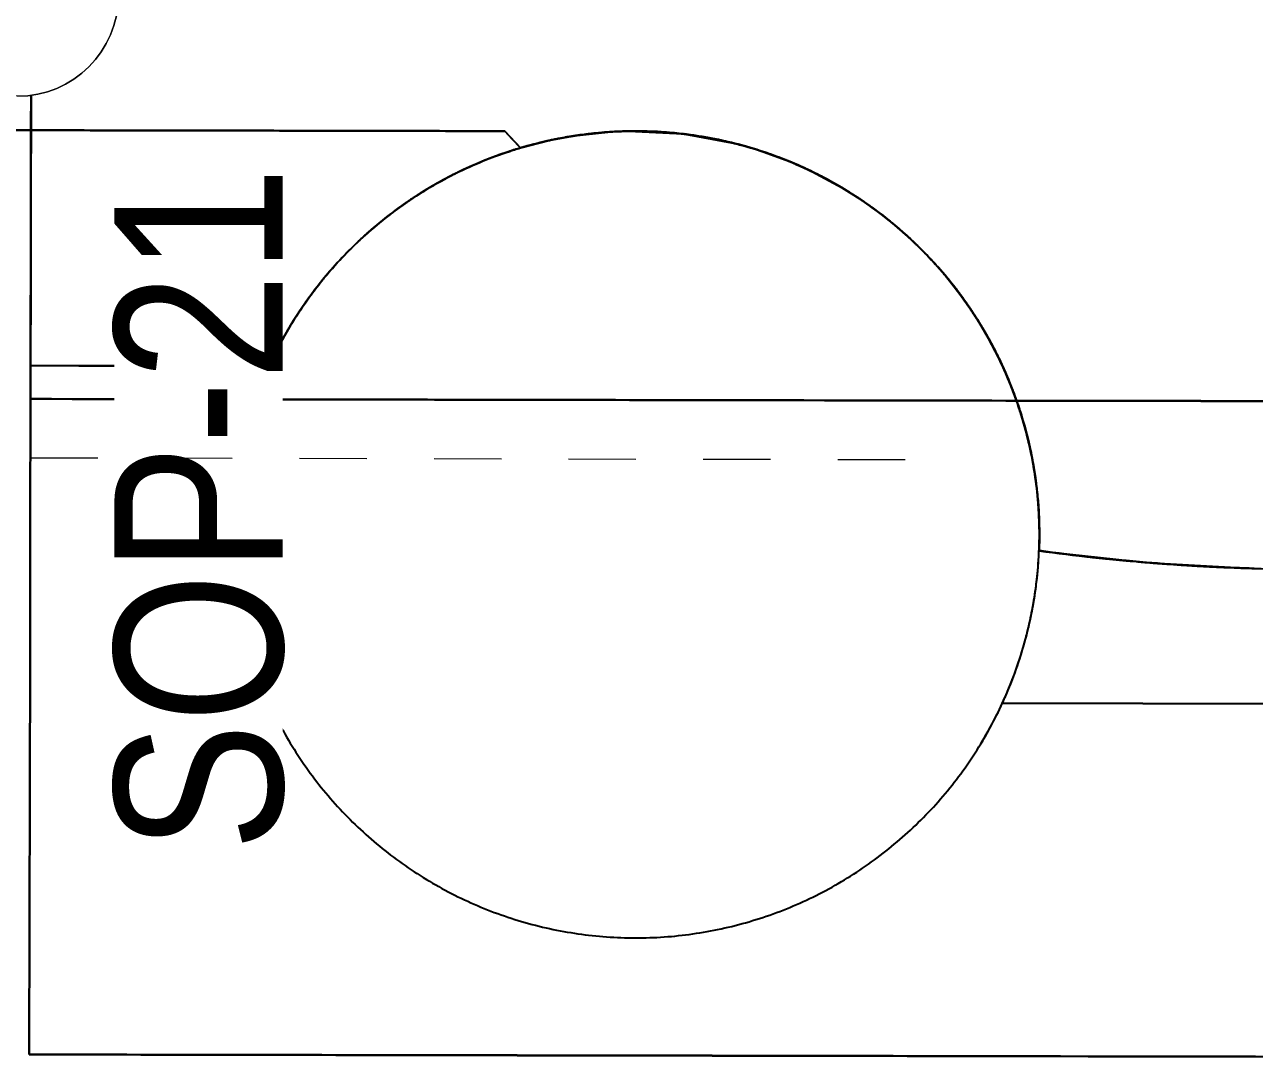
# Model space of a CAD drawing. Header units: metres. Extents: x -1161 to -1080, y 3 to 563.
# Drawn here: x -1101.394 to -1099.566, y 507.677 to 509.223 of the extents above; entities that cross this region are included whole.
import ezdxf

# ---------------------------------------------------------------- set-up
doc = ezdxf.new("R2010")
doc.units = ezdxf.units.M
doc.linetypes.add('JacobsGridLine', pattern=[0.0145, 0.01, -0.001, 0.0025, -0.001])
for name, color, linetype, lineweight in [('A-ANNO-NOTE', 7, 'Continuous', 9), ('A-GENM', 7, 'Continuous', 35), ('S-FNDN-IDEN', 7, 'Continuous', 18), ('S-GRID', 7, 'Continuous', 9)]:
    doc.layers.add(name, color=color, linetype=linetype, lineweight=lineweight)
doc.styles.add('Arial Narrow_2', font='ARIALN.TTF', dxfattribs={"height": 0.25})

# ---------------------------------------------------------------- blocks, each defined once
blk = doc.blocks.new('CappingBeam_RS39A_CB04 - CappingBeam_RS39A_CB04-57951987-DRG-2873171 - BARRIER LAYOUT')
at = {"layer": 'A-GENM', "color": 9, "lineweight": 25, "true_color": 0xbebebe}
for p, q in [((109.1058, -4.8116), (109.1503, -4.7999)), ((108.9151, -4.8619), (109.1058, -4.8116)), ((108.7244, -4.9123), (108.9151, -4.8619)), ((108.5337, -4.9626), (108.7137, -4.9151)), ((108.7137, -4.9151), (108.7244, -4.9123)), ((108.343, -5.0129), (108.5337, -4.9626)), ((108.1523, -5.0632), (108.343, -5.0129)), ((107.9616, -5.1135), (108.1523, -5.0632)), ((107.7709, -5.1638), (107.9616, -5.1135))]:
    blk.add_line(p, q, dxfattribs=at)
at = {"layer": 'A-GENM', "color": 253, "lineweight": 25, "true_color": 0xa3a3a3}
for p, q in [((109.1503, -4.7999), (109.1058, -4.8116)), ((109.1058, -4.8116), (108.9151, -4.8619)), ((108.9151, -4.8619), (108.7244, -4.9123)), ((108.7244, -4.9123), (108.7137, -4.9151))]:
    blk.add_line(p, q, dxfattribs=at)
at = {"layer": 'A-GENM', "color": 253, "lineweight": 25, "true_color": 0xa3a3a3, "flags": 128}
blk.add_lwpolyline([(108.7137, -4.9151), (108.5337, -4.9626), (108.343, -5.0129), (108.1523, -5.0632), (107.9616, -5.1135), (107.7709, -5.1638)], dxfattribs=at)
at = {"layer": 'A-GENM', "color": 9, "lineweight": 25, "true_color": 0xbebebe}
for points in [[(108.1091, -6.4454), (108.0528, -6.2318), (107.94, -5.8047), (107.8273, -5.3774), (107.7709, -5.1638)], [(108.4472, -7.7269), (108.3345, -7.2997), (108.2218, -6.8726), (108.1091, -6.4454)]]:
    blk.add_open_spline(points, degree=3, dxfattribs=at)
at = {"layer": 'A-GENM', "color": 253, "lineweight": 25, "true_color": 0xa3a3a3}
blk.add_open_spline([(107.7709, -5.1638), (107.8273, -5.3774), (107.94, -5.8047), (108.1655, -6.659), (108.4472, -7.7269), (108.7853, -9.0083), (109.1235, -10.2897), (109.4616, -11.5712), (109.7997, -12.8527), (110.133, -14.1159), (110.3536, -14.9519), (110.4615, -15.3607)], degree=3, knots=[0, 0, 0, 0, 0.0208333, 0.0416667, 0.0833333, 0.125, 0.1666667, 0.2083333, 0.25, 0.2916667, 0.3315493, 0.3315493, 0.3315493, 0.3315493], dxfattribs=at)
blk = doc.blocks.new('Foundations-Piles - Px-1200-66435318-DRG-2873171 - BARRIER LAYOUT')
at = {"layer": 'A-GENM', "color": 9, "lineweight": 25, "true_color": 0xbebebe}
for start, end in [(98.1818, 106.3523), (98.1818, 106.3523), (90, 98.1818), (90, 98.1818), (85.2757, 90), (85.2757, 90), (82.2271, 85.2606), (73.6364, 85.2606), (81.6247, 82.2271), (74.0835, 81.6247), (106.3636, 114.5455), (106.3636, 114.5455), (73.4122, 74.0488), (65.4545, 73.6364), (65.9333, 73.4122), (114.5455, 122.7273), (114.5455, 122.7273), (65.2006, 65.9333), (49.0909, 65.4545), (57.7772, 65.2006), (122.7273, 130.9091), (122.7273, 130.9091), (56.9899, 57.7772), (49.6158, 56.9899), (48.7801, 49.6158), (130.9091, 139.0909), (130.9091, 139.0909), (40.9091, 49.0909), (41.4497, 48.7801), (139.0909, 147.2727), (139.0909, 147.2727), (40.5712, 41.4497), (24.5455, 40.9091), (33.3259, 40.5712), (32.3636, 33.2791), (147.2727, 155.4545), (147.2727, 155.4545), (27.3446, 32.3636), (25.0023, 27.3446), (155.4545, 163.6364), (155.4545, 163.6364), (16.3636, 24.5455), (24.1419, 24.2746), (18.8653, 24.1419), (16.7825, 18.8653), (163.6364, 171.8182), (163.6364, 171.8182), (8.1818, 16.3636), (8.4112, 16.1553), (171.8182, 180), (171.8182, 180), (0, 8.1818), (0.1834, 8.0849), (180, 188.1818), (180, 188.1818), (351.8182, 0), (357.586, 0), (0, 0.1834), (352.1969, 357.586), (188.1818, 196.3636), (188.1818, 196.3636), (343.6364, 351.8182), (349.0343, 351.8182), (351.8504, 352.1969), (344.2095, 349.0343), (343.6996, 344.2095), (196.3636, 204.5455), (196.3636, 204.5455), (327.2727, 343.6364), (340.8144, 343.6364), (336.2213, 340.7621), (204.5455, 212.7273), (204.5455, 212.7273), (332.702, 335.3634), (335.4871, 336.2213), (328.232, 332.702), (212.7273, 220.9091), (212.7273, 220.9091), (310.9091, 327.2727), (324.6378, 327.1539), (327.3161, 328.232), (320.2414, 324.6378), (319.1452, 320.2414), (220.9091, 229.0909), (220.9091, 229.0909), (316.5993, 318.9453), (312.2493, 316.5993), (229.0909, 237.2727), (229.0909, 237.2727), (304.287, 310.9091), (308.5762, 310.7377), (310.9743, 312.2493), (304.287, 308.5762), (237.2727, 245.4545), (237.2727, 245.4545), (294.5455, 302.7273), (300.563, 302.5309), (302.7273, 304.287), (302.8036, 304.2553), (296.2588, 300.563), (245.4545, 253.6364), (245.4545, 253.6364), (286.3636, 294.5455), (292.5566, 294.325), (294.633, 296.2588), (288.2593, 292.5566), (253.6364, 261.0336), (253.6364, 261.8182), (278.1818, 286.3636), (280.1511, 284.5551), (284.5551, 286.12), (286.4625, 288.2593), (261.0336, 261.8182), (261.8182, 264.2124), (261.8182, 270), (264.2124, 268.889), (268.889, 270), (270, 278.1818), (270, 272.219), (272.219, 276.7535), (276.7535, 278.1818), (278.1818, 280.1511)]:
    blk.add_arc((0, 0), 0.6, start, end, dxfattribs=at)
at = {"layer": 'A-GENM', "color": 254, "lineweight": 25, "true_color": 0xd1d1d1}
for start, end in [(24.5455, 25.0023), (24.2746, 24.5455), (16.3636, 16.7367), (16.176, 16.3636), (8.1818, 8.4112), (318.9453, 319.0909), (310.7377, 310.9091), (302.5309, 302.7273), (294.325, 294.5455), (286.12, 286.3636)]:
    blk.add_arc((0, 0), 0.6, start, end, dxfattribs=at)
blk = doc.blocks.new('Shotcrete Adaptive v1 - 1200 Dia Pile _ 2_000 Spacing-61394278-DRG-2873171 - BARRIER LAYOUT')
at = {"layer": 'A-GENM', "color": 9, "lineweight": 25, "true_color": 0xbebebe}
for p, q in [((-0.4546, 0.25), (0.4546, 0.25)), ((0.4546, 0.25), (-0.4546, 0.25))]:
    blk.add_line(p, q, dxfattribs=at)
for centre, radius, start, end in [((-1, 0), 0.6, 20.2506, 24.6243), ((-1, 0), 0.6, 20.2506, 24.6243), ((1, 0), 0.6, 156.256, 159.4284), ((1, 0), 0.6, 156.256, 159.4284), ((1, 0), 0.6, 155.3757, 156.256), ((1, 0), 0.6, 155.3757, 156.256), ((-1, 0), 0.6, 17.5708, 20.2506), ((-1, 0), 0.6, 17.5708, 20.2506), ((1, 0), 0.6, 159.4284, 164.1122), ((1, 0), 0.6, 159.4284, 164.1122), ((-1, 0), 0.6, 17.1534, 17.5708), ((-1, 0), 0.6, 10.4552, 17.5708), ((-1, 0), 0.6, 10.4552, 17.1534), ((1, 0), 0.6, 165.2053, 167.4341), ((1, 0), 0.6, 165.2053, 167.4341), ((1, 0), 0.6, 164.1122, 165.1814), ((1, 0), 0.6, 164.1122, 165.1814), ((1, 0), 0.6, 167.4341, 171.9769), ((1, 0), 0.6, 167.4341, 170.3175), ((-1, 0), 0.6, 9.7254, 10.4552), ((-1, 0), 0.6, 9.7254, 10.4552), ((-1, 0), 0.6, 2.2116, 9.6825), ((-1, 0), 0.6, 2.2116, 9.6825), ((1, 0), 0.6, 170.3175, 171.9769), ((1, 0), 0.6, 171.9769, 173.3931), ((1, 0), 0.6, 171.9769, 173.3931), ((1, 0), 0.6, 173.7282, 175.3656), ((1, 0), 0.6, 173.7282, 175.3656), ((1, 0), 0.6, 173.41, 173.6668), ((1, 0), 0.6, 173.41, 173.6668), ((0, -2.95), 3, 91.5342, 97.6709), ((0, -2.95), 3, 94.3743, 94.7409), ((0, -2.95), 3, 91.3583, 91.6835), ((0, -2.95), 3, 88.4658, 91.5342), ((0, -2.95), 3, 88.3166, 88.6417), ((0, -2.95), 3, 85.3975, 88.4658), ((0, -2.95), 3, 85.2592, 85.6256), ((0, -2.95), 3, 82.3291, 85.3975), ((1, 0), 0.6, 175.3656, 177.7884), ((1, 0), 0.6, 175.3656, 177.7884), ((0, -2.95), 3, 97.3435, 97.6709), ((0, -2.95), 3, 82.3291, 82.6565)]:
    blk.add_arc(centre, radius, start, end, dxfattribs=at)
at = {"layer": 'A-GENM', "color": 254, "lineweight": 25, "true_color": 0xd1d1d1}
for start, end in [(94.8905, 96.2932), (94.7409, 94.8881), (93.5177, 94.3743), (92.1103, 93.5084), (91.6835, 92.1083), (88.6417, 91.3583), (87.8921, 88.3166), (86.4919, 87.8901), (85.6256, 86.4885), (85.1133, 85.2592), (83.7068, 85.1097), (96.3064, 97.3435), (82.6565, 83.6935)]:
    blk.add_arc((0, -2.95), 3, start, end, dxfattribs=at)
blk = doc.blocks.new('StitchPour_RS39A_05 - StitchPour_RS39A_05-60503718-DRG-2873171 - BARRIER LAYOUT')
at = {"layer": 'A-GENM', "color": 253, "lineweight": 25, "true_color": 0xa3a3a3, "flags": 128}
for points in [[(108.7137, -4.9151), (108.7862, -4.896), (108.8587, -4.8768), (108.9312, -4.8577), (109.0038, -4.8386), (109.0763, -4.8194), (109.1488, -4.8003), (109.1503, -4.7999)], [(109.1503, -4.7999), (109.1488, -4.8003), (109.0763, -4.8194), (109.0038, -4.8386), (108.9312, -4.8577), (108.8587, -4.8768), (108.7862, -4.896), (108.7137, -4.9151)]]:
    blk.add_lwpolyline(points, dxfattribs=at)
at = {"layer": 'A-GENM', "color": 253, "lineweight": 25, "true_color": 0xa3a3a3}
blk.add_open_spline([(111.4038, -15.1103), (111.296, -14.7018), (111.0755, -13.8661), (110.686, -12.3898), (110.3197, -11.0016), (109.9816, -9.7203), (109.728, -8.7592), (109.4744, -7.7982), (109.2209, -6.8372), (108.9673, -5.8762), (108.7982, -5.2355), (108.7137, -4.9151)], degree=3, knots=[0.6684781, 0.6684781, 0.6684781, 0.6684781, 0.7083333, 0.75, 0.8125, 0.84375, 0.875, 0.90625, 0.9375, 0.96875, 1, 1, 1, 1], dxfattribs=at)
at = {"layer": 'A-GENM', "color": 9, "lineweight": 25, "true_color": 0xbebebe}
for points in [[(108.7137, -4.9151), (108.77, -5.1287), (108.8827, -5.5558), (108.9955, -5.983), (109.0518, -6.1965)], [(109.0518, -6.1965), (109.1645, -6.6237), (109.2772, -7.0508), (109.3899, -7.4779)]]:
    blk.add_open_spline(points, degree=3, dxfattribs=at)
blk = doc.blocks.new('T2DPAA-T2D-C3S-RS-M3D-100334_rvt-1-DRG-2873171 - BARRIER LAYOUT')
at = {"layer": 'A-GENM', "color": 9, "lineweight": 25, "true_color": 0xbebebe}
for p, q in [((-1101.384, 509.1173), (-1101.3841, 509.0654)), ((-1101.3841, 509.0654), (-1101.384, 509.1173)), ((-1101.3842, 508.9954), (-1101.3841, 509.0654)), ((-1101.3841, 509.0654), (-1100.68, 509.0641)), ((-1100.68, 509.0641), (-1100.6684, 509.0516)), ((-1100.6684, 509.0516), (-1100.68, 509.0641)), ((-1100.6684, 509.0516), (-1100.68, 509.0641)), ((-1100.68, 509.0641), (-1100.6684, 509.0516)), ((-1100.68, 509.0641), (-1100.6567, 509.0391)), ((-1100.68, 509.0641), (-1100.6684, 509.0516)), ((-1100.6145, 509.05), (-1100.5817, 509.0563)), ((-1100.5817, 509.0563), (-1100.5773, 509.057)), ((-1100.5773, 509.057), (-1100.5268, 509.0627)), ((-1100.5268, 509.0627), (-1100.5041, 509.0638)), ((-1100.5034, 509.0639), (-1100.5016, 509.0639)), ((-1100.5011, 509.0639), (-1100.4993, 509.064)), ((-1100.4985, 509.064), (-1100.4962, 509.064)), ((-1100.4962, 509.064), (-1100.4149, 509.06)), ((-1100.4149, 509.06), (-1100.3349, 509.045)), ((-1100.6684, 509.0516), (-1100.6567, 509.0391)), ((-1100.6567, 509.0391), (-1100.6684, 509.0516)), ((-1100.6567, 509.0391), (-1100.6684, 509.0516)), ((-1100.6684, 509.0516), (-1100.6567, 509.0391)), ((-1100.6684, 509.0516), (-1100.6567, 509.0391)), ((-1100.6567, 509.0391), (-1100.6145, 509.05)), ((-1100.3349, 509.045), (-1100.3329, 509.0445)), ((-1100.3313, 509.0441), (-1100.3068, 509.037)), ((-1100.3068, 509.037), (-1100.2576, 509.0193)), ((-1100.2576, 509.0193), (-1100.2538, 509.0177)), ((-1100.2528, 509.0173), (-1100.2236, 509.0041)), ((-1100.2236, 509.0041), (-1100.1846, 508.9834)), ((-1101.3844, 508.9254), (-1101.3842, 508.9954)), ((-1100.1846, 508.9834), (-1100.1791, 508.9802)), ((-1100.1791, 508.9802), (-1100.1491, 508.9612)), ((-1100.1486, 508.9608), (-1100.117, 508.9379)), ((-1100.117, 508.9379), (-1100.1103, 508.9326)), ((-1100.1103, 508.9326), (-1100.0823, 508.9088)), ((-1101.3845, 508.8554), (-1101.3844, 508.9254)), ((-1100.0823, 508.9088), (-1100.0563, 508.8837)), ((-1100.0563, 508.8837), (-1100.0488, 508.876)), ((-1100.0488, 508.876), (-1100.0239, 508.8479)), ((-1101.3846, 508.7854), (-1101.3845, 508.8554)), ((-1100.0239, 508.8479), (-1100.0034, 508.8218)), ((-1100.0034, 508.8218), (-1099.9958, 508.8113)), ((-1099.9958, 508.8113), (-1099.9871, 508.7986)), ((-1101.3847, 508.7154), (-1101.3846, 508.7854)), ((-1099.9865, 508.7978), (-1099.9748, 508.7796)), ((-1099.9748, 508.7796), (-1099.9594, 508.7533)), ((-1099.9594, 508.7533), (-1099.9523, 508.7399)), ((-1099.9523, 508.7399), (-1099.9358, 508.7053)), ((-1101.3128, 508.7152), (-1101.3847, 508.7154)), ((-1101.3847, 508.7154), (-1101.3128, 508.7152)), ((-1101.2408, 508.7151), (-1101.3128, 508.7152)), ((-1101.3128, 508.7152), (-1101.2408, 508.7151)), ((-1101.1689, 508.715), (-1101.2408, 508.7151)), ((-1101.2408, 508.7151), (-1101.1689, 508.715)), ((-1101.097, 508.7149), (-1101.1689, 508.715)), ((-1101.1689, 508.715), (-1101.097, 508.7149)), ((-1101.0738, 508.6898), (-1101.097, 508.7149)), ((-1101.097, 508.7149), (-1101.0738, 508.6898)), ((-1101.0511, 508.6651), (-1101.0738, 508.6898)), ((-1101.0738, 508.6898), (-1101.0511, 508.6651)), ((-1099.9358, 508.7053), (-1099.9251, 508.6794)), ((-1099.9251, 508.6794), (-1099.9192, 508.6634)), ((-1099.9191, 508.6631), (-1099.9075, 508.6263)), ((-1099.897, 508.5825), (-1099.8906, 508.5443)), ((-1099.8862, 508.4995), (-1099.8852, 508.4608)), ((-1099.8852, 508.4608), (-1099.8857, 508.4399)), ((-1099.8857, 508.4399), (-1099.726, 508.4225)), ((-1099.726, 508.4225), (-1099.5656, 508.4136))]:
    blk.add_line(p, q, dxfattribs=at)
at = {"layer": 'A-GENM', "color": 9, "lineweight": 25, "true_color": 0xbebebe, "flags": 128}
for points in [[(-1101.3841, 509.0654), (-1101.3842, 508.9954), (-1101.3844, 508.9254), (-1101.3845, 508.8554), (-1101.3846, 508.7854), (-1101.3847, 508.7154)], [(-1099.9075, 508.6263), (-1099.9011, 508.6016), (-1099.897, 508.5825)], [(-1099.8906, 508.5443), (-1099.8879, 508.5213), (-1099.8862, 508.4995)]]:
    blk.add_lwpolyline(points, dxfattribs=at)
at = {"layer": 'A-GENM', "color": 9, "lineweight": 25, "true_color": 0xbebebe}
for points in [[(-1101.3841, 509.0654), (-1101.4256, 509.0655), (-1101.5086, 509.0656), (-1101.5916, 509.0657), (-1101.6332, 509.0658)], [(-1101.3841, 509.0654), (-1101.3606, 509.0653), (-1101.3372, 509.0653), (-1101.3137, 509.0653)], [(-1101.3841, 509.0654), (-1101.3606, 509.0653), (-1101.3372, 509.0653), (-1101.3137, 509.0653)], [(-1101.3841, 509.0654), (-1101.3606, 509.0653), (-1101.3372, 509.0653), (-1101.3137, 509.0653)], [(-1101.3137, 509.0653), (-1101.2902, 509.0652), (-1101.2668, 509.0652), (-1101.2433, 509.0651)], [(-1101.3137, 509.0653), (-1101.2902, 509.0652), (-1101.2668, 509.0652), (-1101.2433, 509.0651)], [(-1101.3137, 509.0653), (-1101.2902, 509.0652), (-1101.2668, 509.0652), (-1101.2433, 509.0651)], [(-1101.2433, 509.0651), (-1101.2198, 509.0651), (-1101.1964, 509.065), (-1101.1729, 509.065)], [(-1101.2433, 509.0651), (-1101.2198, 509.0651), (-1101.1964, 509.065), (-1101.1729, 509.065)], [(-1101.2433, 509.0651), (-1101.2198, 509.0651), (-1101.1964, 509.065), (-1101.1729, 509.065)], [(-1101.1729, 509.065), (-1101.1494, 509.065), (-1101.1259, 509.0649), (-1101.1025, 509.0649)], [(-1101.1729, 509.065), (-1101.1494, 509.065), (-1101.1259, 509.0649), (-1101.1025, 509.0649)], [(-1101.1729, 509.065), (-1101.1494, 509.065), (-1101.1259, 509.0649), (-1101.1025, 509.0649)], [(-1101.1025, 509.0649), (-1101.079, 509.0648), (-1101.0555, 509.0648), (-1101.0321, 509.0648)], [(-1101.1025, 509.0649), (-1101.079, 509.0648), (-1101.0555, 509.0648), (-1101.0321, 509.0648)], [(-1101.1025, 509.0649), (-1101.079, 509.0648), (-1101.0555, 509.0648), (-1101.0321, 509.0648)], [(-1101.0321, 509.0648), (-1101.0086, 509.0647), (-1100.9851, 509.0647), (-1100.9617, 509.0646)], [(-1101.0321, 509.0648), (-1101.0086, 509.0647), (-1100.9851, 509.0647), (-1100.9617, 509.0646)], [(-1101.0321, 509.0648), (-1101.0086, 509.0647), (-1100.9851, 509.0647), (-1100.9617, 509.0646)], [(-1100.9617, 509.0646), (-1100.9382, 509.0646), (-1100.9147, 509.0645), (-1100.8912, 509.0645)], [(-1100.9617, 509.0646), (-1100.9382, 509.0646), (-1100.9147, 509.0645), (-1100.8912, 509.0645)], [(-1100.9617, 509.0646), (-1100.9382, 509.0646), (-1100.9147, 509.0645), (-1100.8912, 509.0645)], [(-1100.8912, 509.0645), (-1100.8678, 509.0645), (-1100.8443, 509.0644), (-1100.8208, 509.0644)], [(-1100.8912, 509.0645), (-1100.8678, 509.0645), (-1100.8443, 509.0644), (-1100.8208, 509.0644)], [(-1100.8912, 509.0645), (-1100.8678, 509.0645), (-1100.8443, 509.0644), (-1100.8208, 509.0644)], [(-1100.8208, 509.0644), (-1100.7974, 509.0643), (-1100.7739, 509.0643), (-1100.7504, 509.0642)], [(-1100.8208, 509.0644), (-1100.7974, 509.0643), (-1100.7739, 509.0643), (-1100.7504, 509.0642)], [(-1100.8208, 509.0644), (-1100.7974, 509.0643), (-1100.7739, 509.0643), (-1100.7504, 509.0642)], [(-1100.7504, 509.0642), (-1100.727, 509.0642), (-1100.7035, 509.0642), (-1100.68, 509.0641)], [(-1100.7504, 509.0642), (-1100.727, 509.0642), (-1100.7035, 509.0642), (-1100.68, 509.0641)], [(-1100.7504, 509.0642), (-1100.727, 509.0642), (-1100.7035, 509.0642), (-1100.68, 509.0641)], [(-1100.6567, 509.0391), (-1100.6354, 509.0454), (-1100.6137, 509.0506), (-1100.5918, 509.0546)], [(-1100.6169, 509.0495), (-1100.6081, 509.0515), (-1100.5994, 509.0532), (-1100.5906, 509.0548)], [(-1100.5918, 509.0546), (-1100.5885, 509.0552), (-1100.5852, 509.0557), (-1100.582, 509.0563)], [(-1100.5906, 509.0548), (-1100.5881, 509.0552), (-1100.5856, 509.0557), (-1100.5831, 509.0561)], [(-1100.5831, 509.0561), (-1100.5812, 509.0564), (-1100.5792, 509.0567), (-1100.5773, 509.057)], [(-1100.5816, 509.0563), (-1100.5795, 509.0567), (-1100.5774, 509.057), (-1100.5753, 509.0573)], [(-1100.5764, 509.0572), (-1100.5628, 509.0592), (-1100.5491, 509.0609), (-1100.5354, 509.062)], [(-1100.5753, 509.0573), (-1100.5525, 509.0608), (-1100.5296, 509.0629), (-1100.5067, 509.0637)], [(-1100.5354, 509.062), (-1100.5254, 509.0629), (-1100.5153, 509.0635), (-1100.5053, 509.0638)], [(-1100.5067, 509.0637), (-1100.5058, 509.0638), (-1100.5049, 509.0638), (-1100.5039, 509.0638)], [(-1100.5046, 509.0638), (-1100.5038, 509.0638), (-1100.503, 509.0639), (-1100.5022, 509.0639)], [(-1100.5012, 509.0639), (-1100.4994, 509.064), (-1100.4977, 509.064), (-1100.4959, 509.064)], [(-1100.5009, 509.0639), (-1100.5005, 509.0639), (-1100.5, 509.064), (-1100.4996, 509.064)], [(-1100.4979, 509.064), (-1100.4972, 509.064), (-1100.4964, 509.064), (-1100.4956, 509.064)], [(-1100.4959, 509.064), (-1100.4947, 509.0641), (-1100.4935, 509.0641), (-1100.4923, 509.0641)], [(-1100.4956, 509.064), (-1100.4951, 509.0641), (-1100.4947, 509.0641), (-1100.4943, 509.0641)], [(-1100.4943, 509.0641), (-1100.4805, 509.0643), (-1100.4668, 509.064), (-1100.453, 509.0633)], [(-1100.453, 509.0633), (-1100.4412, 509.0626), (-1100.4293, 509.0616), (-1100.4175, 509.0603)], [(-1100.421, 509.0607), (-1100.4174, 509.0603), (-1100.4137, 509.0599), (-1100.41, 509.0594)], [(-1100.4173, 509.0603), (-1100.4163, 509.0602), (-1100.4152, 509.06), (-1100.4142, 509.0599)], [(-1100.4139, 509.0599), (-1100.4133, 509.0598), (-1100.4126, 509.0597), (-1100.412, 509.0596)], [(-1100.412, 509.0596), (-1100.3983, 509.058), (-1100.3847, 509.0558), (-1100.3713, 509.0532)], [(-1100.4096, 509.0593), (-1100.4051, 509.0588), (-1100.4007, 509.0582), (-1100.3962, 509.0575)], [(-1100.3962, 509.0575), (-1100.3774, 509.0547), (-1100.3586, 509.0509), (-1100.3401, 509.0463)], [(-1100.6654, 509.0364), (-1100.6671, 509.0359), (-1100.6689, 509.0353), (-1100.6706, 509.0348)], [(-1100.6706, 509.0348), (-1100.6689, 509.0353), (-1100.6671, 509.0359), (-1100.6654, 509.0364)], [(-1100.6567, 509.0391), (-1100.6596, 509.0382), (-1100.6625, 509.0373), (-1100.6654, 509.0364)], [(-1100.6654, 509.0364), (-1100.6625, 509.0373), (-1100.6596, 509.0382), (-1100.6567, 509.0391)], [(-1100.6567, 509.0391), (-1100.6436, 509.043), (-1100.6303, 509.0465), (-1100.6169, 509.0495)], [(-1100.3713, 509.0532), (-1100.36, 509.051), (-1100.3489, 509.0486), (-1100.3378, 509.0458)], [(-1100.3401, 509.0463), (-1100.3389, 509.046), (-1100.3377, 509.0457), (-1100.3366, 509.0454)], [(-1100.3378, 509.0458), (-1100.3364, 509.0454), (-1100.335, 509.045), (-1100.3336, 509.0447)], [(-1100.3366, 509.0454), (-1100.334, 509.0448), (-1100.3314, 509.0441), (-1100.3288, 509.0434)], [(-1100.3336, 509.0447), (-1100.3328, 509.0445), (-1100.3319, 509.0442), (-1100.3311, 509.044)], [(-1100.3311, 509.044), (-1100.3173, 509.0404), (-1100.3037, 509.0362), (-1100.2903, 509.0316)], [(-1100.3288, 509.0434), (-1100.3278, 509.0431), (-1100.3268, 509.0428), (-1100.3258, 509.0426)], [(-1100.6978, 509.0252), (-1100.7113, 509.0201), (-1100.7247, 509.0144), (-1100.7378, 509.0083)], [(-1100.7378, 509.0084), (-1100.7247, 509.0144), (-1100.7113, 509.0201), (-1100.6978, 509.0252)], [(-1100.675, 509.0333), (-1100.6826, 509.0308), (-1100.6903, 509.0281), (-1100.6978, 509.0252)], [(-1100.6978, 509.0252), (-1100.6903, 509.0281), (-1100.6826, 509.0308), (-1100.675, 509.0333)], [(-1100.6714, 509.0345), (-1100.6725, 509.0342), (-1100.6735, 509.0338), (-1100.6745, 509.0335)], [(-1100.6745, 509.0335), (-1100.6735, 509.0338), (-1100.6725, 509.0342), (-1100.6714, 509.0345)], [(-1100.2903, 509.0316), (-1100.2808, 509.0283), (-1100.2715, 509.0249), (-1100.2622, 509.0212)], [(-1100.2692, 509.0239), (-1100.2666, 509.0229), (-1100.2639, 509.0218), (-1100.2612, 509.0208)], [(-1100.2622, 509.0212), (-1100.2599, 509.0202), (-1100.2576, 509.0193), (-1100.2553, 509.0184)], [(-1100.2612, 509.0208), (-1100.2592, 509.0199), (-1100.2572, 509.0191), (-1100.2551, 509.0183)], [(-1100.2553, 509.0184), (-1100.2537, 509.0177), (-1100.2521, 509.017), (-1100.2504, 509.0163)], [(-1100.2551, 509.0183), (-1100.2544, 509.018), (-1100.2536, 509.0176), (-1100.2529, 509.0173)], [(-1100.7535, 509.0008), (-1100.7612, 508.9969), (-1100.7689, 508.9929), (-1100.7765, 508.9887)], [(-1100.7765, 508.9887), (-1100.7689, 508.9929), (-1100.7612, 508.9969), (-1100.7535, 509.0008)], [(-1100.7453, 509.0048), (-1100.748, 509.0035), (-1100.7508, 509.0021), (-1100.7535, 509.0008)], [(-1100.7535, 509.0008), (-1100.7508, 509.0022), (-1100.748, 509.0035), (-1100.7453, 509.0048)], [(-1100.7378, 509.0083), (-1100.7403, 509.0072), (-1100.7428, 509.006), (-1100.7453, 509.0048)], [(-1100.7453, 509.0048), (-1100.7428, 509.006), (-1100.7403, 509.0072), (-1100.7378, 509.0083)], [(-1100.2518, 509.0169), (-1100.2507, 509.0164), (-1100.2495, 509.0159), (-1100.2484, 509.0154)], [(-1100.2504, 509.0163), (-1100.2373, 509.0107), (-1100.2244, 509.0047), (-1100.2118, 508.9982)], [(-1100.2475, 509.0151), (-1100.2466, 509.0147), (-1100.2457, 509.0143), (-1100.2448, 509.0139)], [(-1100.2448, 509.0139), (-1100.2395, 509.0115), (-1100.2342, 509.0091), (-1100.2289, 509.0066)], [(-1100.2289, 509.0066), (-1100.2157, 509.0004), (-1100.2028, 508.9937), (-1100.1901, 508.9865)], [(-1100.7765, 508.9887), (-1100.7891, 508.9817), (-1100.8015, 508.9742), (-1100.8136, 508.9663)], [(-1100.8136, 508.9663), (-1100.8015, 508.9742), (-1100.7891, 508.9817), (-1100.7765, 508.9887)], [(-1100.19, 508.9865), (-1100.1888, 508.9858), (-1100.1875, 508.9851), (-1100.1863, 508.9844)], [(-1100.1896, 508.9863), (-1100.1869, 508.9847), (-1100.1842, 508.9832), (-1100.1815, 508.9816)], [(-1100.1863, 508.9844), (-1100.1844, 508.9833), (-1100.1825, 508.9822), (-1100.1805, 508.981)], [(-1100.1815, 508.9816), (-1100.1791, 508.9802), (-1100.1768, 508.9788), (-1100.1745, 508.9775)], [(-1100.8136, 508.9663), (-1100.8157, 508.9649), (-1100.8177, 508.9635), (-1100.8198, 508.9622)], [(-1100.8198, 508.9621), (-1100.8178, 508.9635), (-1100.8157, 508.9649), (-1100.8136, 508.9663)], [(-1100.1805, 508.981), (-1100.1798, 508.9806), (-1100.179, 508.9802), (-1100.1783, 508.9797)], [(-1100.1783, 508.9797), (-1100.1751, 508.9778), (-1100.172, 508.9759), (-1100.1689, 508.974)], [(-1100.1745, 508.9775), (-1100.1624, 508.9701), (-1100.1505, 508.9623), (-1100.1388, 508.9541)], [(-1100.827, 508.9572), (-1100.8345, 508.9521), (-1100.8418, 508.9467), (-1100.849, 508.9412)], [(-1100.849, 508.9412), (-1100.8418, 508.9467), (-1100.8345, 508.9521), (-1100.827, 508.9572)], [(-1100.8198, 508.9622), (-1100.8222, 508.9605), (-1100.8246, 508.9589), (-1100.827, 508.9572)], [(-1100.827, 508.9572), (-1100.8246, 508.9589), (-1100.8222, 508.9605), (-1100.8198, 508.9621)], [(-1100.1388, 508.9541), (-1100.1331, 508.95), (-1100.1274, 508.9458), (-1100.1218, 508.9416)], [(-1100.849, 508.9412), (-1100.8605, 508.9325), (-1100.8717, 508.9233), (-1100.8825, 508.9137)], [(-1100.8825, 508.9137), (-1100.8717, 508.9233), (-1100.8605, 508.9325), (-1100.849, 508.9412)], [(-1100.1218, 508.9416), (-1100.119, 508.9395), (-1100.1162, 508.9373), (-1100.1135, 508.9351)], [(-1100.117, 508.9379), (-1100.1139, 508.9355), (-1100.1108, 508.933), (-1100.1077, 508.9305)], [(-1100.1135, 508.9351), (-1100.1106, 508.9329), (-1100.1077, 508.9306), (-1100.1049, 508.9282)], [(-1100.1077, 508.9305), (-1100.105, 508.9283), (-1100.1022, 508.926), (-1100.0995, 508.9237)], [(-1100.1049, 508.9282), (-1100.0939, 508.9192), (-1100.0832, 508.9098), (-1100.0729, 508.9)], [(-1100.8875, 508.9093), (-1100.8879, 508.9088), (-1100.8884, 508.9084), (-1100.8888, 508.908)], [(-1100.8888, 508.908), (-1100.8884, 508.9084), (-1100.8879, 508.9089), (-1100.8875, 508.9093)], [(-1100.8825, 508.9137), (-1100.8842, 508.9122), (-1100.8858, 508.9107), (-1100.8875, 508.9093)], [(-1100.8875, 508.9093), (-1100.8859, 508.9107), (-1100.8842, 508.9122), (-1100.8825, 508.9137)], [(-1100.0995, 508.9237), (-1100.0856, 508.9121), (-1100.0723, 508.8999), (-1100.0596, 508.8871)], [(-1100.8935, 508.9037), (-1100.8986, 508.899), (-1100.9035, 508.8943), (-1100.9084, 508.8894)], [(-1100.9084, 508.8894), (-1100.9035, 508.8943), (-1100.8986, 508.899), (-1100.8935, 508.9037)], [(-1100.8892, 508.9077), (-1100.8906, 508.9064), (-1100.8921, 508.9051), (-1100.8935, 508.9037)], [(-1100.8935, 508.9037), (-1100.8921, 508.9051), (-1100.8906, 508.9064), (-1100.8892, 508.9077)], [(-1100.0729, 508.9), (-1100.0687, 508.896), (-1100.0645, 508.892), (-1100.0604, 508.8878)], [(-1100.914, 508.8838), (-1100.9241, 508.8735), (-1100.9338, 508.8628), (-1100.9432, 508.8518)], [(-1100.9432, 508.8518), (-1100.9338, 508.8628), (-1100.9241, 508.8735), (-1100.914, 508.8838)], [(-1100.9091, 508.8887), (-1100.9107, 508.8871), (-1100.9124, 508.8855), (-1100.914, 508.8838)], [(-1100.914, 508.8838), (-1100.9124, 508.8854), (-1100.9108, 508.8871), (-1100.9091, 508.8887)], [(-1100.0604, 508.8878), (-1100.0577, 508.8852), (-1100.0552, 508.8826), (-1100.0526, 508.8799)], [(-1100.0596, 508.8871), (-1100.058, 508.8854), (-1100.0564, 508.8838), (-1100.0548, 508.8822)], [(-1100.0548, 508.8822), (-1100.0515, 508.8787), (-1100.0481, 508.8753), (-1100.0449, 508.8717)], [(-1100.0526, 508.8799), (-1100.0493, 508.8765), (-1100.0461, 508.8731), (-1100.043, 508.8697)], [(-1100.0449, 508.8717), (-1100.0443, 508.8711), (-1100.0437, 508.8704), (-1100.0431, 508.8698)], [(-1100.043, 508.8697), (-1100.0333, 508.8592), (-1100.0241, 508.8483), (-1100.0153, 508.8372)], [(-1100.0415, 508.868), (-1100.0403, 508.8668), (-1100.0392, 508.8655), (-1100.038, 508.8642)], [(-1100.9518, 508.8413), (-1100.958, 508.8336), (-1100.9641, 508.8257), (-1100.97, 508.8177)], [(-1100.97, 508.8176), (-1100.9641, 508.8257), (-1100.958, 508.8336), (-1100.9518, 508.8413)], [(-1100.9469, 508.8472), (-1100.9486, 508.8453), (-1100.9502, 508.8433), (-1100.9518, 508.8413)], [(-1100.9518, 508.8413), (-1100.9502, 508.8433), (-1100.9486, 508.8453), (-1100.9469, 508.8472)], [(-1100.9432, 508.8518), (-1100.9444, 508.8503), (-1100.9457, 508.8488), (-1100.9469, 508.8472)], [(-1100.9469, 508.8472), (-1100.9457, 508.8487), (-1100.9444, 508.8502), (-1100.9432, 508.8517)], [(-1100.0153, 508.8372), (-1100.0123, 508.8335), (-1100.0094, 508.8298), (-1100.0066, 508.826)], [(-1100.97, 508.8177), (-1100.9785, 508.806), (-1100.9866, 508.794), (-1100.9942, 508.7817)], [(-1100.9942, 508.7817), (-1100.9866, 508.794), (-1100.9785, 508.806), (-1100.97, 508.8176)], [(-1100.0072, 508.8268), (-1100.0051, 508.8241), (-1100.0031, 508.8214), (-1100.0011, 508.8186)], [(-1100.0066, 508.826), (-1100.0045, 508.8232), (-1100.0024, 508.8204), (-1100.0004, 508.8176)], [(-1100.0003, 508.8175), (-1099.9989, 508.8156), (-1099.9974, 508.8136), (-1099.996, 508.8116)], [(-1100, 508.8171), (-1099.9966, 508.8124), (-1099.9932, 508.8077), (-1099.9899, 508.8029)], [(-1099.996, 508.8116), (-1099.9943, 508.8092), (-1099.9927, 508.8069), (-1099.9911, 508.8045)], [(-1099.9911, 508.8045), (-1099.9902, 508.8032), (-1099.9893, 508.802), (-1099.9885, 508.8007)], [(-1099.9883, 508.8005), (-1099.9874, 508.7992), (-1099.9866, 508.7979), (-1099.9857, 508.7966)], [(-1099.9881, 508.8002), (-1099.9808, 508.7893), (-1099.9738, 508.7782), (-1099.9671, 508.7668)], [(-1100.9942, 508.7817), (-1100.9951, 508.7803), (-1100.996, 508.7788), (-1100.9969, 508.7774)], [(-1100.9969, 508.7774), (-1100.996, 508.7788), (-1100.9951, 508.7803), (-1100.9942, 508.7817)], [(-1099.9857, 508.7966), (-1099.981, 508.7895), (-1099.9764, 508.7822), (-1099.9719, 508.7749)], [(-1101.0159, 508.7441), (-1101.011, 508.7533), (-1101.0059, 508.7624), (-1101.0005, 508.7714)], [(-1100.9969, 508.7774), (-1100.9981, 508.7755), (-1100.9992, 508.7736), (-1101.0004, 508.7717)], [(-1101.0004, 508.7717), (-1100.9992, 508.7736), (-1100.9981, 508.7755), (-1100.9969, 508.7774)], [(-1099.9719, 508.7749), (-1099.9687, 508.7696), (-1099.9655, 508.7642), (-1099.9625, 508.7587)], [(-1099.9671, 508.7668), (-1099.9653, 508.7637), (-1099.9634, 508.7605), (-1099.9616, 508.7572)], [(-1101.0159, 508.7441), (-1101.0226, 508.7313), (-1101.0289, 508.7183), (-1101.0347, 508.705)], [(-1101.0347, 508.705), (-1101.0289, 508.7183), (-1101.0226, 508.7313), (-1101.0159, 508.7441)], [(-1099.9616, 508.7572), (-1099.9599, 508.7542), (-1099.9582, 508.7511), (-1099.9566, 508.748)], [(-1099.9569, 508.7485), (-1099.9547, 508.7446), (-1099.9526, 508.7406), (-1099.9506, 508.7366)], [(-1099.9566, 508.748), (-1099.9532, 508.7418), (-1099.95, 508.7356), (-1099.9469, 508.7293)], [(-1099.9506, 508.7366), (-1099.9495, 508.7345), (-1099.9485, 508.7324), (-1099.9474, 508.7302)], [(-1099.9474, 508.7302), (-1099.9461, 508.7276), (-1099.9449, 508.725), (-1099.9436, 508.7224)], [(-1099.9469, 508.7293), (-1099.9467, 508.7289), (-1099.9465, 508.7284), (-1099.9463, 508.728)], [(-1099.9459, 508.7271), (-1099.9457, 508.7266), (-1099.9454, 508.7262), (-1099.9452, 508.7258)], [(-1099.9452, 508.7258), (-1099.9396, 508.7142), (-1099.9343, 508.7023), (-1099.9295, 508.6904)], [(-1099.9436, 508.7224), (-1099.9377, 508.7099), (-1099.9322, 508.6973), (-1099.9271, 508.6844)], [(-1101.0389, 508.6953), (-1101.043, 508.6853), (-1101.0469, 508.6753), (-1101.0505, 508.6651)], [(-1101.0505, 508.6651), (-1101.0469, 508.6753), (-1101.043, 508.6853), (-1101.0389, 508.6953)], [(-1101.0364, 508.7011), (-1101.0372, 508.6991), (-1101.0381, 508.6972), (-1101.0389, 508.6953)], [(-1101.0389, 508.6953), (-1101.0381, 508.6972), (-1101.0372, 508.6991), (-1101.0364, 508.7011)], [(-1101.0347, 508.705), (-1101.0353, 508.7037), (-1101.0358, 508.7024), (-1101.0364, 508.7011)], [(-1101.0364, 508.7011), (-1101.0358, 508.7024), (-1101.0353, 508.7037), (-1101.0347, 508.705)], [(-1099.9295, 508.6904), (-1099.9284, 508.6878), (-1099.9274, 508.6853), (-1099.9264, 508.6828)], [(-1099.9271, 508.6844), (-1099.9257, 508.6808), (-1099.9243, 508.6772), (-1099.9229, 508.6736)], [(-1099.9264, 508.6828), (-1099.9253, 508.6799), (-1099.9242, 508.6769), (-1099.9231, 508.674)], [(-1099.9231, 508.674), (-1099.9217, 508.6704), (-1099.9204, 508.6668), (-1099.9192, 508.6632)], [(-1099.9229, 508.6736), (-1099.9216, 508.6701), (-1099.9204, 508.6667), (-1099.9192, 508.6632)], [(-1099.9192, 508.6632), (-1099.9177, 508.6589), (-1099.9162, 508.6546), (-1099.9148, 508.6503)], [(-1099.9148, 508.6505), (-1099.914, 508.648), (-1099.9133, 508.6456), (-1099.9125, 508.6432)], [(-1099.9148, 508.6503), (-1099.9146, 508.6498), (-1099.9145, 508.6493), (-1099.9143, 508.6487)], [(-1099.9143, 508.6487), (-1099.914, 508.6478), (-1099.9137, 508.6469), (-1099.9134, 508.646)], [(-1099.9134, 508.646), (-1099.9096, 508.6339), (-1099.9061, 508.6217), (-1099.903, 508.6093)], [(-1099.9125, 508.6432), (-1099.9086, 508.6307), (-1099.9051, 508.6181), (-1099.902, 508.6054)], [(-1099.903, 508.6093), (-1099.9026, 508.6076), (-1099.9021, 508.6058), (-1099.9017, 508.6041)], [(-1099.902, 508.6054), (-1099.9013, 508.6021), (-1099.9005, 508.5988), (-1099.8997, 508.5955)], [(-1099.9017, 508.6041), (-1099.9011, 508.6016), (-1099.9006, 508.5992), (-1099.9, 508.5967)], [(-1099.9, 508.5967), (-1099.8978, 508.5871), (-1099.8959, 508.5774), (-1099.8942, 508.5676)], [(-1099.8997, 508.5955), (-1099.8976, 508.586), (-1099.8957, 508.5764), (-1099.894, 508.5668)], [(-1099.8942, 508.5676), (-1099.8941, 508.567), (-1099.894, 508.5664), (-1099.8938, 508.5657)], [(-1099.894, 508.5668), (-1099.8937, 508.5647), (-1099.8933, 508.5627), (-1099.893, 508.5606)], [(-1099.8938, 508.5657), (-1099.8937, 508.5647), (-1099.8935, 508.5636), (-1099.8933, 508.5626)], [(-1099.8933, 508.5626), (-1099.8913, 508.5502), (-1099.8896, 508.5378), (-1099.8883, 508.5254)], [(-1099.8885, 508.5271), (-1099.8884, 508.5259), (-1099.8882, 508.5246), (-1099.8881, 508.5234)], [(-1099.8883, 508.5254), (-1099.8882, 508.5245), (-1099.8881, 508.5236), (-1099.888, 508.5227)], [(-1099.8881, 508.5234), (-1099.8879, 508.5211), (-1099.8877, 508.5189), (-1099.8875, 508.5166)], [(-1099.888, 508.5227), (-1099.8879, 508.5211), (-1099.8877, 508.5195), (-1099.8876, 508.518)], [(-1099.8876, 508.518), (-1099.8865, 508.5063), (-1099.8858, 508.4946), (-1099.8855, 508.4828)], [(-1099.8875, 508.5166), (-1099.8864, 508.5048), (-1099.8857, 508.4929), (-1099.8854, 508.481)], [(-1099.8853, 508.4771), (-1099.8851, 508.4648), (-1099.8852, 508.4525), (-1099.8857, 508.4402)], [(-1099.8853, 508.4764), (-1099.8851, 508.4642), (-1099.8852, 508.4521), (-1099.8857, 508.4399)], [(-1099.8855, 508.4828), (-1099.8854, 508.4821), (-1099.8854, 508.4814), (-1099.8854, 508.4807)], [(-1099.8854, 508.4801), (-1099.8854, 508.4788), (-1099.8853, 508.4776), (-1099.8853, 508.4764)], [(-1099.8854, 508.48), (-1099.8854, 508.479), (-1099.8853, 508.478), (-1099.8853, 508.4771)], [(-1099.8857, 508.4402), (-1099.8615, 508.4369), (-1099.8374, 508.4338), (-1099.8132, 508.4311)], [(-1099.8857, 508.4399), (-1099.8327, 508.4327), (-1099.7795, 508.4269), (-1099.7263, 508.4225)], [(-1099.8132, 508.4311), (-1099.789, 508.4284), (-1099.7648, 508.4259), (-1099.7405, 508.4238)], [(-1099.7405, 508.4238), (-1099.7358, 508.4234), (-1099.7311, 508.423), (-1099.7264, 508.4226)], [(-1099.7262, 508.4226), (-1099.7067, 508.421), (-1099.6872, 508.4195), (-1099.6677, 508.4183)], [(-1099.6677, 508.4183), (-1099.6434, 508.4168), (-1099.6191, 508.4155), (-1099.5948, 508.4146)], [(-1099.5948, 508.4146), (-1099.5852, 508.4142), (-1099.5756, 508.4139), (-1099.566, 508.4136)]]:
    blk.add_open_spline(points, degree=3, dxfattribs=at)
at = {"layer": 'A-GENM', "color": 253, "lineweight": 25, "true_color": 0xa3a3a3}
blk.add_open_spline([(-1101.5086, 509.0656), (-1101.4671, 509.0655), (-1101.4256, 509.0655), (-1101.3841, 509.0654)], degree=3, dxfattribs=at)
at = {"layer": 'A-GENM', "color": 254, "lineweight": 25, "true_color": 0xd1d1d1}
for points in [[(-1101.3137, 509.0653), (-1101.3372, 509.0653), (-1101.3606, 509.0653), (-1101.3841, 509.0654)], [(-1101.3137, 509.0653), (-1101.3372, 509.0653), (-1101.3606, 509.0653), (-1101.3841, 509.0654)], [(-1101.2433, 509.0651), (-1101.2668, 509.0652), (-1101.2902, 509.0652), (-1101.3137, 509.0653)], [(-1101.2433, 509.0651), (-1101.2668, 509.0652), (-1101.2902, 509.0652), (-1101.3137, 509.0653)], [(-1101.1729, 509.065), (-1101.1964, 509.065), (-1101.2198, 509.0651), (-1101.2433, 509.0651)], [(-1101.1729, 509.065), (-1101.1964, 509.065), (-1101.2198, 509.0651), (-1101.2433, 509.0651)], [(-1101.1025, 509.0649), (-1101.1259, 509.0649), (-1101.1494, 509.065), (-1101.1729, 509.065)], [(-1101.1025, 509.0649), (-1101.1259, 509.0649), (-1101.1494, 509.065), (-1101.1729, 509.065)], [(-1101.0321, 509.0648), (-1101.0555, 509.0648), (-1101.079, 509.0648), (-1101.1025, 509.0649)], [(-1101.0321, 509.0648), (-1101.0555, 509.0648), (-1101.079, 509.0648), (-1101.1025, 509.0649)], [(-1100.9617, 509.0646), (-1100.9851, 509.0647), (-1101.0086, 509.0647), (-1101.0321, 509.0648)], [(-1100.9617, 509.0646), (-1100.9851, 509.0647), (-1101.0086, 509.0647), (-1101.0321, 509.0648)], [(-1100.8912, 509.0645), (-1100.9147, 509.0645), (-1100.9382, 509.0646), (-1100.9617, 509.0646)], [(-1100.8912, 509.0645), (-1100.9147, 509.0645), (-1100.9382, 509.0646), (-1100.9617, 509.0646)], [(-1100.8208, 509.0644), (-1100.8443, 509.0644), (-1100.8678, 509.0645), (-1100.8912, 509.0645)], [(-1100.8208, 509.0644), (-1100.8443, 509.0644), (-1100.8678, 509.0645), (-1100.8912, 509.0645)], [(-1100.7504, 509.0642), (-1100.7739, 509.0643), (-1100.7974, 509.0643), (-1100.8208, 509.0644)], [(-1100.7504, 509.0642), (-1100.7739, 509.0643), (-1100.7974, 509.0643), (-1100.8208, 509.0644)], [(-1100.68, 509.0641), (-1100.7035, 509.0642), (-1100.727, 509.0642), (-1100.7504, 509.0642)], [(-1100.68, 509.0641), (-1100.7035, 509.0642), (-1100.727, 509.0642), (-1100.7504, 509.0642)], [(-1100.5906, 509.0548), (-1100.5994, 509.0532), (-1100.6081, 509.0515), (-1100.6169, 509.0495)], [(-1100.5831, 509.0561), (-1100.5856, 509.0557), (-1100.5881, 509.0552), (-1100.5906, 509.0548)], [(-1100.5773, 509.057), (-1100.5792, 509.0567), (-1100.5812, 509.0564), (-1100.5831, 509.0561)], [(-1100.5354, 509.062), (-1100.5491, 509.0609), (-1100.5628, 509.0592), (-1100.5764, 509.0572)], [(-1100.5053, 509.0638), (-1100.5153, 509.0635), (-1100.5254, 509.0629), (-1100.5354, 509.062)], [(-1100.5022, 509.0639), (-1100.503, 509.0639), (-1100.5038, 509.0638), (-1100.5046, 509.0638)], [(-1100.4996, 509.064), (-1100.5, 509.064), (-1100.5005, 509.0639), (-1100.5009, 509.0639)], [(-1100.4956, 509.064), (-1100.4964, 509.064), (-1100.4972, 509.064), (-1100.4979, 509.064)], [(-1100.4943, 509.0641), (-1100.4947, 509.0641), (-1100.4951, 509.0641), (-1100.4956, 509.064)], [(-1100.453, 509.0633), (-1100.4668, 509.064), (-1100.4805, 509.0643), (-1100.4943, 509.0641)], [(-1100.4175, 509.0603), (-1100.4293, 509.0616), (-1100.4412, 509.0626), (-1100.453, 509.0633)], [(-1100.4142, 509.0599), (-1100.4152, 509.06), (-1100.4163, 509.0602), (-1100.4173, 509.0603)], [(-1100.412, 509.0596), (-1100.4126, 509.0597), (-1100.4133, 509.0598), (-1100.4139, 509.0599)], [(-1100.3713, 509.0532), (-1100.3847, 509.0558), (-1100.3983, 509.058), (-1100.412, 509.0596)], [(-1100.6169, 509.0495), (-1100.6303, 509.0465), (-1100.6436, 509.043), (-1100.6567, 509.0391)], [(-1100.3378, 509.0458), (-1100.3489, 509.0486), (-1100.36, 509.051), (-1100.3713, 509.0532)], [(-1100.3336, 509.0447), (-1100.335, 509.045), (-1100.3364, 509.0454), (-1100.3378, 509.0458)], [(-1100.3311, 509.044), (-1100.3319, 509.0442), (-1100.3328, 509.0445), (-1100.3336, 509.0447)], [(-1100.2903, 509.0316), (-1100.3037, 509.0362), (-1100.3173, 509.0404), (-1100.3311, 509.044)], [(-1100.2622, 509.0212), (-1100.2715, 509.0249), (-1100.2808, 509.0283), (-1100.2903, 509.0316)], [(-1100.2553, 509.0183), (-1100.2576, 509.0193), (-1100.2599, 509.0202), (-1100.2622, 509.0212)], [(-1100.2504, 509.0163), (-1100.2521, 509.017), (-1100.2537, 509.0177), (-1100.2553, 509.0183)], [(-1100.2118, 508.9982), (-1100.2245, 509.0047), (-1100.2373, 509.0107), (-1100.2504, 509.0163)], [(-1100.1906, 508.9869), (-1100.1976, 508.9908), (-1100.2047, 508.9946), (-1100.2118, 508.9982)], [(-1100.1815, 508.9816), (-1100.1842, 508.9832), (-1100.1869, 508.9847), (-1100.1896, 508.9863)], [(-1100.1745, 508.9775), (-1100.1768, 508.9788), (-1100.1791, 508.9802), (-1100.1815, 508.9816)], [(-1100.1388, 508.9541), (-1100.1505, 508.9623), (-1100.1624, 508.9701), (-1100.1745, 508.9775)], [(-1100.1218, 508.9416), (-1100.1274, 508.9458), (-1100.1331, 508.95), (-1100.1388, 508.9541)], [(-1100.1135, 508.9351), (-1100.1162, 508.9373), (-1100.119, 508.9394), (-1100.1218, 508.9416)], [(-1100.1049, 508.9282), (-1100.1077, 508.9306), (-1100.1106, 508.9328), (-1100.1135, 508.9351)], [(-1100.0729, 508.9), (-1100.0832, 508.9098), (-1100.0939, 508.9192), (-1100.1049, 508.9282)], [(-1100.0604, 508.8878), (-1100.0645, 508.892), (-1100.0687, 508.896), (-1100.0729, 508.9)], [(-1100.0526, 508.8799), (-1100.0552, 508.8826), (-1100.0577, 508.8852), (-1100.0604, 508.8878)], [(-1100.043, 508.8697), (-1100.0461, 508.8731), (-1100.0493, 508.8765), (-1100.0526, 508.8799)], [(-1100.0153, 508.8372), (-1100.0241, 508.8483), (-1100.0333, 508.8592), (-1100.043, 508.8697)], [(-1100.0066, 508.826), (-1100.0094, 508.8298), (-1100.0123, 508.8335), (-1100.0153, 508.8372)], [(-1100.0004, 508.8176), (-1100.0024, 508.8204), (-1100.0045, 508.8232), (-1100.0066, 508.826)], [(-1099.9899, 508.8029), (-1099.9932, 508.8077), (-1099.9966, 508.8124), (-1100, 508.8171)], [(-1099.9671, 508.7668), (-1099.9738, 508.7782), (-1099.9808, 508.7893), (-1099.9881, 508.8002)], [(-1099.9616, 508.7572), (-1099.9634, 508.7605), (-1099.9653, 508.7637), (-1099.9671, 508.7668)], [(-1099.9566, 508.748), (-1099.9582, 508.7511), (-1099.9599, 508.7542), (-1099.9616, 508.7572)], [(-1099.9469, 508.7293), (-1099.95, 508.7356), (-1099.9532, 508.7418), (-1099.9566, 508.748)], [(-1099.9463, 508.728), (-1099.9465, 508.7284), (-1099.9467, 508.7289), (-1099.9469, 508.7293)], [(-1099.9452, 508.7258), (-1099.9454, 508.7262), (-1099.9456, 508.7266), (-1099.9458, 508.7271)], [(-1099.9295, 508.6904), (-1099.9343, 508.7023), (-1099.9396, 508.7142), (-1099.9452, 508.7258)], [(-1099.9264, 508.6828), (-1099.9274, 508.6853), (-1099.9284, 508.6878), (-1099.9295, 508.6904)], [(-1099.9231, 508.674), (-1099.9242, 508.6769), (-1099.9253, 508.6799), (-1099.9264, 508.6828)], [(-1099.9192, 508.6632), (-1099.9204, 508.6668), (-1099.9217, 508.6704), (-1099.9231, 508.674)], [(-1099.9143, 508.6487), (-1099.9159, 508.6536), (-1099.9175, 508.6584), (-1099.9192, 508.6632)], [(-1099.9134, 508.646), (-1099.9137, 508.6469), (-1099.914, 508.6478), (-1099.9143, 508.6487)], [(-1099.9017, 508.6041), (-1099.9051, 508.6182), (-1099.909, 508.6322), (-1099.9134, 508.646)], [(-1099.9, 508.5967), (-1099.9006, 508.5992), (-1099.9011, 508.6016), (-1099.9017, 508.6041)], [(-1099.8933, 508.5626), (-1099.8935, 508.5636), (-1099.8937, 508.5647), (-1099.8938, 508.5657)], [(-1099.888, 508.5227), (-1099.8893, 508.536), (-1099.8911, 508.5493), (-1099.8933, 508.5626)], [(-1099.8876, 508.518), (-1099.8877, 508.5195), (-1099.8879, 508.5211), (-1099.888, 508.5227)], [(-1099.8854, 508.4807), (-1099.8857, 508.4931), (-1099.8865, 508.5056), (-1099.8876, 508.518)], [(-1099.8857, 508.4402), (-1099.8852, 508.4525), (-1099.8851, 508.4648), (-1099.8853, 508.4771)], [(-1099.8853, 508.4771), (-1099.8853, 508.478), (-1099.8854, 508.479), (-1099.8854, 508.48)], [(-1099.7264, 508.4226), (-1099.7797, 508.427), (-1099.8328, 508.4329), (-1099.8857, 508.4402)]]:
    blk.add_open_spline(points, degree=3, dxfattribs=at)
at = {"layer": 'A-GENM', "color": 9, "lineweight": 25, "true_color": 0xbebebe}
for points, knots in [([(-1100.4923, 509.0641), (-1100.4894, 509.0641), (-1100.4657, 509.0642), (-1100.4419, 509.0629), (-1100.4211, 509.0607)], [0.14628315, 0.14628315, 0.14628315, 0.14628315, 0.15384615, 0.20879019, 0.20879019, 0.20879019, 0.20879019]), ([(-1100.3258, 509.0426), (-1100.3207, 509.0412), (-1100.3017, 509.0357), (-1100.2829, 509.0292), (-1100.2692, 509.0239)], [0.29396806, 0.29396806, 0.29396806, 0.29396806, 0.30769231, 0.34615385, 0.34615385, 0.34615385, 0.34615385]), ([(-1100.2118, 508.9982), (-1100.2055, 508.995), (-1100.1984, 508.9912), (-1100.1914, 508.9873), (-1100.1906, 508.9869)], [-0.84210526, -0.84210526, -0.84210526, -0.84210526, -0.81578947, -0.81247968, -0.81247968, -0.81247968, -0.81247968]), ([(-1100.1689, 508.974), (-1100.1634, 508.9706), (-1100.1457, 508.9592), (-1100.1286, 508.9469), (-1100.117, 508.9379)], [0.44456034, 0.44456034, 0.44456034, 0.44456034, 0.46153846, 0.49995604, 0.49995604, 0.49995604, 0.49995604]), ([(-1100.038, 508.8642), (-1100.0328, 508.8584), (-1100.0223, 508.8461), (-1100.0122, 508.8334), (-1100.0072, 508.8268)], [0.59482091, 0.59482091, 0.59482091, 0.59482091, 0.61538462, 0.63730792, 0.63730792, 0.63730792, 0.63730792]), ([(-1101.0005, 508.7714), (-1101.0022, 508.7686), (-1101.0074, 508.7596), (-1101.0125, 508.7505), (-1101.0159, 508.7441)], [0.79070783, 0.79070783, 0.79070783, 0.79070783, 0.80769231, 0.84615385, 0.84615385, 0.84615385, 0.84615385]), ([(-1099.9625, 508.7587), (-1099.962, 508.7578), (-1099.9601, 508.7544), (-1099.9582, 508.751), (-1099.9569, 508.7485)], [0.70874905, 0.70874905, 0.70874905, 0.70874905, 0.71153846, 0.71894413, 0.71894413, 0.71894413, 0.71894413]), ([(-1099.9192, 508.6632), (-1099.9183, 508.6607), (-1099.9168, 508.6565), (-1099.9154, 508.6522), (-1099.9148, 508.6505)], [0.80082211, 0.80082211, 0.80082211, 0.80082211, 0.80769231, 0.81263454, 0.81263454, 0.81263454, 0.81263454]), ([(-1099.893, 508.5606), (-1099.8924, 508.5568), (-1099.8907, 508.5458), (-1099.8893, 508.5348), (-1099.8885, 508.5275)], [0.8937899, 0.8937899, 0.8937899, 0.8937899, 0.90384615, 0.92307692, 0.92307692, 0.92307692, 0.92307692]), ([(-1099.7261, 508.4225), (-1099.6824, 508.4189), (-1099.629, 508.4157), (-1099.5756, 508.4139), (-1099.566, 508.4136)], [0.1997884, 0.1997884, 0.1997884, 0.1997884, 0.3636364, 0.3994797, 0.3994797, 0.3994797, 0.3994797])]:
    blk.add_open_spline(points, degree=3, knots=knots, dxfattribs=at)
at = {"layer": 'A-GENM', "color": 254, "lineweight": 25, "true_color": 0xd1d1d1}
for points, knots in [([(-1099.8938, 508.5657), (-1099.8952, 508.5734), (-1099.8971, 508.5837), (-1099.8994, 508.594), (-1099.9, 508.5967)], [-0.8444556, -0.8444556, -0.8444556, -0.8444556, -0.81578947, -0.80545897, -0.80545897, -0.80545897, -0.80545897]), ([(-1099.566, 508.4136), (-1099.5756, 508.4139), (-1099.6291, 508.4157), (-1099.6825, 508.4189), (-1099.7262, 508.4226)], [-0.399452, -0.399452, -0.399452, -0.399452, -0.3636364, -0.1996604, -0.1996604, -0.1996604, -0.1996604])]:
    blk.add_open_spline(points, degree=3, knots=knots, dxfattribs=at)
at = {"layer": 'A-GENM', "color": 253, "lineweight": 25, "true_color": 0xa3a3a3}
for name, p, rotation in [('CappingBeam_RS39A_CB04 - CappingBeam_RS39A_CB04-57951987-DRG-2873171 - BARRIER LAYOUT', (-1134.0578, 404.8616), 75.11694444444437), ('StitchPour_RS39A_05 - StitchPour_RS39A_05-60503718-DRG-2873171 - BARRIER LAYOUT', (-1134.0578, 404.8616), 75.11694444444437), ('Foundations-Piles - Px-1200-66435318-DRG-2873171 - BARRIER LAYOUT', (-1100.4852, 508.4641), 75.11694444444437), ('Shotcrete Adaptive v1 - 1200 Dia Pile _ 2_000 Spacing-61394278-DRG-2873171 - BARRIER LAYOUT', (-1099.4852, 508.4624), 179.8981467633854)]:
    blk.add_blockref(name, p, dxfattribs=dict(at, rotation=rotation))

msp = doc.modelspace()

# ---------------------------------------------------------------- linework, layer by layer
at = {"layer": 'A-ANNO-NOTE', "lineweight": 18}
msp.add_circle((-1101.4042, 509.2659), 0.15, dxfattribs=at)
msp.add_arc((-1101.4042, 509.2659), 0.15, 270, 360, dxfattribs=at)

# ---------------------------------------------------------------- block references
at = {"lineweight": 5}
msp.add_blockref('T2DPAA-T2D-C3S-RS-M3D-100334_rvt-1-DRG-2873171 - BARRIER LAYOUT', (0, 0), dxfattribs=at)

# ---------------------------------------------------------------- next in the draw order: texts
at = {"layer": 'S-FNDN-IDEN', "lineweight": 9, "insert": (-1101.2601, 507.9929), "char_height": 0.25, "attachment_point": 1, "rotation": 90, "style": 'Arial Narrow_2', "bg_fill": 3, "box_fill_scale": 1, "bg_fill_color": 256, "bg_fill_true_color": 13158600, "bg_fill_transparency": 0}
msp.add_mtext('SOP-21', dxfattribs=at)

# ---------------------------------------------------------------- next in the draw order: linework, layer by layer
at = {"layer": 'S-GRID', "linetype": 'JacobsGridLine', "lineweight": 18}
msp.add_line((-1111.3849, 508.6004), (-1100.0455, 508.5754), dxfattribs=at)

doc.saveas('drawing.dxf')
